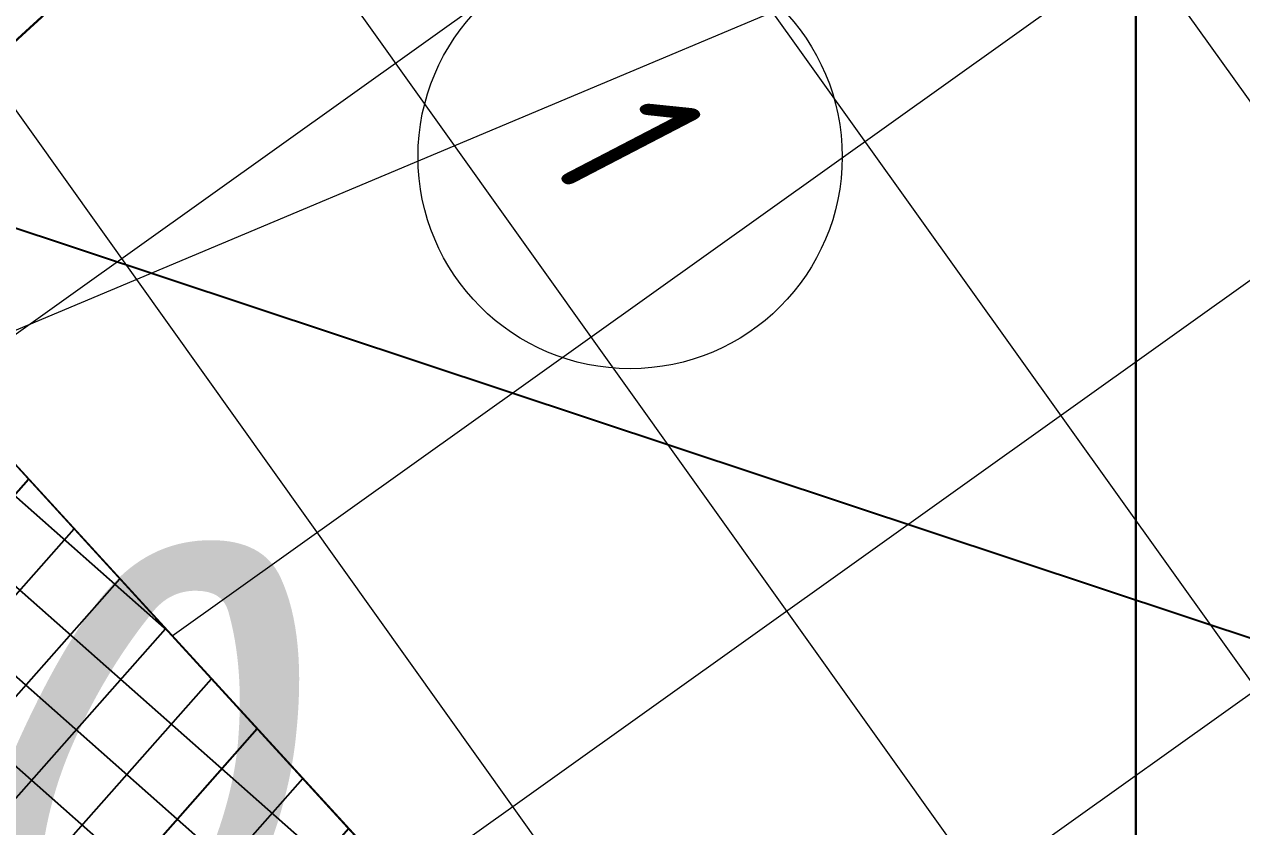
# Model space of a CAD drawing. Header units: metres. Extents: x 2302534 to 2308412, y 452340 to 454783.
# Drawn here: x 2306844.308 to 2306847.177, y 453327.097 to 453328.989 of the extents above; entities that cross this region are included whole.
import ezdxf

# ---------------------------------------------------------------- set-up
doc = ezdxf.new("R2010")
doc.units = ezdxf.units.M
for name, color, linetype in [('АД_серый', 250, 'Continuous'), ('ГП_здания', 7, 'Continuous'), ('ГП_ПЗМ', 7, 'Continuous'), ('ГП_ПЗМ @ 0.5 (1)', 7, 'Continuous'), ('ГП_Размеры проезд', 7, 'Continuous'), ('ПП_Дорога_Покрытия_Газон', 3, 'Continuous')]:
    doc.layers.add(name, color=color, linetype=linetype)
for name, color, linetype, lineweight in [('ГП_АД том 3.2.6', 250, 'Continuous', 40), ('ГП_Борт_БР100.20.8', 15, 'Continuous', 30), ('ГП_ВП', 1, 'Continuous', 40), ('ПД_Проект_Штрих_Тротуар', 24, 'Continuous', 9)]:
    doc.layers.add(name, color=color, linetype=linetype, lineweight=lineweight)
doc.layers.add('ГП_Штриховка отмостки', color=7, linetype='Continuous', true_color=0xfbfccf)
doc.styles.add('ASML', font='isocpeui.ttf')
doc.styles.add('Ck_rus', font='isocpeur.ttf', dxfattribs={"width": 0.8, "oblique": 15, "height": 2.5})
doc.styles.add('GOST 2.304', font='CS_Gost2304.shx')
doc.styles.add('СПДС', font='isocpeur.ttf')
doc.dimstyles.new('Ck_Линейный р-р', dxfattribs={"dimscale": 0, "dimtxt": 2.5, "dimasz": 1, "dimexe": 0.5, "dimexo": 0.5, "dimtad": 1, "dimzin": 1, "dimtxsty": 'Ck_rus', "dimblk": 'OBLIQUE', "dimcen": 0, "dimdle": 0.1, "dimadec": 0, "dimazin": 0, "dimtfac": 1, "dimtofl": 0, "dimtmove": 1, "dimatfit": 3, "dimfxl": 1, "dimarcsym": 0})

# ---------------------------------------------------------------- blocks, each defined once
blk = doc.blocks.new('A$C7632e6d5')
at = {"layer": 'ГП_Штриховка отмостки'}
h = blk.add_hatch(dxfattribs=at)
h.set_pattern_fill('ANSI37', color=8, scale=0.05, angle=-176.0654856050259)
h.set_pattern_definition([(228.934514394974, (-2303574.436176995, -469165.0793018829), (0.1196910312101103, -0.1042862385353909), []), (318.9345143949739, (-2303574.436176995, -469165.0793018829), (0.1042862385353909, 0.1196910312101103), [])])
h.paths.add_polyline_path([(82.26973179401828, 70.46327148389535), (88.81197690265253, 76.52724751317874), (84.0688520744443, 81.63562193204416), (77.53175198938698, 75.56610468204599)])
h.paths.add_polyline_path([(82.32271504960953, 71.87588236131705), (87.39814728498457, 76.58027648087591), (84.01644533313811, 80.2223901382531), (78.94500458659604, 75.51369717583293)], flags=16)
at = {"layer": 'ПД_Проект_Штрих_Тротуар'}
h = blk.add_hatch(dxfattribs=at)
h.set_pattern_fill('ANSI37', color=256, scale=0.25, angle=-9.079720899067834)
h.set_pattern_definition([(35.92027910093217, (-2303574.436176995, -469165.0793018829), (-0.4656606001216732, 0.642805777816537), []), (125.9202791009321, (-2303574.436176995, -469165.0793018829), (-0.642805777816537, -0.4656606001216731), [])])
h.paths.add_polyline_path([(88.81197690265253, 76.52724751317874), (91.01050356496125, 78.5683406861499), (86.26861197780816, 83.67626934667351), (84.06958832358941, 81.6348289809539)])
at = {"layer": 'ПП_Дорога_Покрытия_Газон'}
h = blk.add_hatch(dxfattribs=at)
h.set_pattern_fill('ANSI37', color=256, scale=0.15, angle=-9.079720899067834)
h.set_pattern_definition([(35.92027910093217, (-2303574.436176991, -469165.0793018831), (-0.2793963600730039, 0.3856834666899221), []), (125.9202791009321, (-2303574.436176991, -469165.0793018831), (-0.3856834666899221, -0.2793963600730038), [])])
h.paths.add_polyline_path([(60.3112386232242, 59.58024125901284), (59.63095843838527, 60.3130535944947), (46.17589415889233, 47.82252489158418), (46.4391882577911, 48.06671569799073), (47.11932749673723, 47.33405518502695)], flags=17)
h.paths.add_polyline_path([(73.50080439820886, 71.82425012340536), (72.82066451897845, 72.55691130988998), (72.85923600476235, 72.5930529673351), (60.68540542153641, 61.2919118165737), (60.73043244378641, 61.33342458354309), (61.41049947589635, 60.60069636185653)], flags=17)
h.paths.add_polyline_path([(82.23717350093648, 79.93431096075801), (81.55684875277802, 80.66717131744372), (73.91982856253162, 73.57761620526435), (74.60013779532164, 72.84477257140679)], flags=17)
h.paths.add_polyline_path([(45.33974296459928, 47.04631377983605), (23.3530926797539, 26.63579169602599), (24.45249379053712, 27.65624120814027), (25.13263251492754, 26.92358125629835), (46.01999409915879, 46.31353273754939)], flags=17)
h.paths.add_polyline_path([(24.03329910337925, 25.90305880922824), (23.3530926797539, 26.63579169602599), (-8.154977762605993, -2.613195566285867), (-7.474638138897716, -3.346078563889022), (-0.811167042236775, 2.839696951850783), (-1.490673610474914, 3.571649865887593), (-0.3919996698386967, 4.592882677388843), (0.2881770255044103, 3.860207913559861), (4.391922431997954, 7.670624415099155), (3.712170023471117, 8.402842137904372), (4.738212448079138, 9.355332003324293), (5.418419823981821, 8.622624197625555)], flags=17)
h.paths.add_polyline_path([(24.18905503954738, -7.236383713898248), (26.33775655087084, -5.150277792010456), (39.35739249177277, 7.228523356141522), (49.14229197287932, 17.19616049760952), (56.56722341710701, 25.28978056699271), (69.15530583960935, 39.44374950992642), (76.79078523395583, 48.64899586181855), (81.75519590359181, 54.89451019075932), (87.93683057185262, 62.73208366596373), (93.47567666321991, 69.82270497287391), (97.11998679302633, 74.58920164138544), (102.9346037069335, 82.03830233204644), (103.7287387764081, 83.04627138003707), (94.65400612726808, 92.825449949014), (82.61929736100137, 81.65345756267197), (82.65636680880561, 81.68749484594446), (83.33650690549985, 80.95483340835199), (92.76899372274057, 89.71110743464668), (92.08885340951383, 90.44376911327709), (93.18818678800017, 91.46429158875253), (93.86832712730393, 90.73162988200782), (94.60146527923644, 91.41220952983713), (100.2956830393523, 85.27822105929955), (91.96348395757377, 77.54185506375507), (91.01050745602696, 78.56833649240434), (82.26973192067815, 70.4632713473984), (80.45642357179895, 72.41621551878052), (65.06957215163857, 58.12952651106752), (65.4772236882709, 57.69048330828081), (51.18656635843217, 44.42267238441854), (55.33618907025084, 39.95276943343924), (40.67865497199818, 26.34548599045956), (38.84153439104557, 28.32440099894302), (14.58335999352857, 5.804388232936616), (11.89521148242056, 8.700016053684521), (-6.713626878336071, -8.575450384581927), (-9.673124911263585, -5.387384687899611), (-10.35347748920321, -4.654499729338567), (-11.08635868271813, -5.334843823336996), (-6.768822535872459, -10.01108674914576), (11.25972047122195, 6.739821804163511)])
h.paths.add_polyline_path([(-5.455037850420922, -11.15863951260689), (10.36698874272406, -6.370085386035498), (19.37366076931357, -6.22347536671441), (20.68380543123931, -7.777965232788119), (21.45090384501964, -7.102505523827858), (11.1873666071333, 4.998090377135667)])
at = {"layer": 'ГП_Борт_БР100.20.8'}
blk.add_lwpolyline([(65.06957214977592, 58.12952650943771), (80.4563833079301, 72.4161781342118), (82.27040737913921, 70.46389768028166), (91.01050745369866, 78.56833649030887), (91.96348395757377, 77.54185506375507), (100.295683035627, 85.27822105964879), (94.60146527504548, 91.41220952977892), (93.86834506224841, 90.73161055770468), (93.18818678800017, 91.46429158886895), (92.08885340951383, 90.44376911310246), (92.76913203904404, 89.71095843426883), (83.3367825364694, 80.954536478268), (82.656366804149, 81.68749484646833), (81.55703501263633, 80.66697384300642), (82.23748318012804, 79.93397736363113), (74.60068394662812, 72.84418425097829), (73.91982855414972, 73.57761621009558), (72.8206645110622, 72.55691130983178), (73.50138056324793, 71.82362946728244), (61.41140568396076, 60.59971999051049)], dxfattribs=at)
at = {"layer": 'ГП_Штриховка отмостки'}
blk.add_lwpolyline([(82.26973179401828, 70.46327148389535), (88.81197690265253, 76.52724751317874), (84.0688520744443, 81.63562193204416), (77.53175198938698, 75.56610468204599)], close=True, dxfattribs=at)
blk = doc.blocks.new('АД 3.2.6')
at = {"layer": 'АД_серый'}
h = blk.add_hatch(dxfattribs=at)
h.set_pattern_fill('ANSI37', color=256, scale=0.25)
h.set_pattern_definition([(45, (-2306965.942214189, -453205.9558217908), (-0.5612660075668221, 0.5612660075668221), []), (135, (-2306965.942214189, -453205.9558217908), (-0.5612660075668221, -0.5612660075668221), [])])
edge = h.paths.add_edge_path()
edge.add_line((1053.931858262978, 1206.085364604951), (1054.025428426452, 1208.204838068981))
edge.add_line((1054.025428426452, 1208.204838068981), (1018.62202177057, 1175.791896252776))
edge.add_line((1018.62202177057, 1175.791896252776), (966.9920535609126, 1128.523022957379))
edge.add_line((966.9920535609126, 1128.523022957379), (878.4835366290062, 1047.490668736223))
edge.add_line((878.4835366290062, 1047.490668736223), (841.6049879081548, 1013.727187810931))
edge.add_line((841.6049879081548, 1013.727187810931), (814.3148618540725, 988.7422119260882))
edge.add_line((814.3148618540725, 988.7422119260882), (777.4363131327555, 954.9787310006212))
edge.add_line((777.4363131327555, 954.9787310006212), (740.5577644109726, 921.2152500751544))
edge.add_line((740.5577644109726, 921.2152500751544), (666.8006669683381, 853.688288224279))
edge.add_line((666.8006669683381, 853.688288224279), (629.9221182465553, 819.9248072987538))
edge.add_line((629.9221182465553, 819.9248072987538), (593.0435695252381, 786.1613263734034))
edge.add_line((593.0435695252381, 786.1613263734034), (556.1650208039209, 752.3978454478784))
edge.add_line((556.1650208039209, 752.3978454478784), (292.4177803383209, 510.9288822882226))
edge.add_line((292.4177803383209, 510.9288822882226), (59.0611517210491, 297.2834880872979))
edge.add_arc((479.2476420179009, -161.6700198940816), 622.2499571043782, 132.4750910232818, 141.1317967697561)
edge.add_line((-5.230899143964052, 228.8111605360173), (-27.95818131137639, 200.6129245422199))
edge.add_arc((-516.7190344384871, 594.5455753061105), 627.7500337613743, 312.4752306833454, 321.13179661119204, ccw=False)
edge.add_line((-92.81738088419661, 131.5364036892424), (-212.2346827834844, 22.20554245897802))
edge.add_line((-212.2346827834844, 22.20554245897802), (-211.2217755680904, 21.09918854956049))
edge.add_line((-211.2217755680904, 21.09918854956049), (-91.80447366833687, 130.4300497798249))
edge.add_arc((-516.7190344450063, 594.5455753099523), 629.2500337688797, 312.4752306950525, 321.1317966232948)
edge.add_line((-26.79029394825921, 199.6716280389228), (-4.063011780846863, 227.869864032662))
edge.add_arc((479.2476419592276, -161.6700198383187), 620.7499570236596, 132.4750910105345, 141.1317967585854, ccw=False)
edge.add_line((60.07405624445528, 296.1771317132516), (293.4460430885665, 509.8365623930585))
edge.add_line((293.4460430885665, 509.8365623930585), (557.1779512828215, 751.2914607239654))
edge.add_line((557.1779512828215, 751.2914607239654), (594.0565019296482, 785.0549395463312))
edge.add_line((594.0565019296482, 785.0549395463312), (630.9350525764748, 818.8184183685224))
edge.add_line((630.9350525764748, 818.8184183685224), (667.8136032237671, 852.5818971908302))
edge.add_line((667.8136032237671, 852.5818971908302), (741.5707045174204, 920.1088548353292))
edge.add_line((741.5707045174204, 920.1088548353292), (778.4492551647127, 953.8723336576367))
edge.add_line((778.4492551647127, 953.8723336576367), (815.3278058115393, 987.6358124798862))
edge.add_line((815.3278058115393, 987.6358124798862), (842.6179332900792, 1012.620786808373))
edge.add_line((842.6179332900792, 1012.620786808373), (879.4964839369057, 1046.384265630448))
edge.add_line((879.4964839369057, 1046.384265630448), (968.0050054900348, 1127.416614804009))
edge.add_line((968.0050054900348, 1127.416614804009), (1019.634976395406, 1174.685485154914))
edge.add_line((1019.634976395406, 1174.685485154914), (1053.931858262978, 1206.085364604951))
blk = doc.blocks.new('_Oblique')
at = {"color": 0, "linetype": 'ByBlock', "lineweight": -2}
blk.add_line((-0.5, -0.5), (0.5, 0.5), dxfattribs=at)
blk = doc.blocks.new('*D116')
at = {"layer": 'ГП_Размеры проезд', "color": 0, "lineweight": -2, "transparency": 16777216}
for p, q in [((2306838.828727596, 453333.023464208), (2306836.332334973, 453330.7374591948)), ((2306840.697398966, 453331.1300001634), (2306838.828727596, 453333.023464208)), ((2306844.801522659, 453327.3885228646), (2306840.897312631, 453331.652048559)), ((2306840.291773647, 453330.7585595877), (2306841.103024285, 453331.5014407394)), ((2306844.064022079, 453326.7131763632), (2306840.159812051, 453330.9767020576))]:
    blk.add_line(p, q, dxfattribs=at)
at = {"layer": 'ГП_Размеры проезд', "color": 0, "lineweight": -2, "transparency": 16777216, "xscale": 0.5, "yscale": 0.5, "zscale": 0.5}
for p, rotation in [((2306841.066149257, 453331.4676734143), 42.4810637340191), ((2306840.328648676, 453330.7923269129), 222.4810637340191)]:
    blk.add_blockref('_Oblique', p, dxfattribs=dict(at, rotation=rotation))
at = {"layer": 'ГП_Размеры проезд', "color": 0, "lineweight": 25, "transparency": 16777216, "insert": (2306836.736348159, 453332.8023374256), "char_height": 1.25, "attachment_point": 5, "rotation": 42.4810637340191, "style": 'Ck_rus', "bg_fill": 3, "box_fill_scale": 1.1, "bg_fill_color": 9, "bg_fill_true_color": 13158600, "bg_fill_transparency": 0}
blk.add_mtext('1,00', dxfattribs=at)
blk = doc.blocks.new('*D117')
at = {"layer": 'ГП_Размеры проезд', "color": 0, "lineweight": -2, "transparency": 16777216}
for p, q in [((2306847.365009963, 453329.0315981957), (2306843.11036427, 453333.6783546173)), ((2306841.02954295, 453331.4341560985), (2306843.31606715, 453333.5277348141)), ((2306845.152239754, 453327.0055498337), (2306840.897594061, 453331.6523062553))]:
    blk.add_line(p, q, dxfattribs=at)
at = {"layer": 'ГП_Размеры проезд', "color": 0, "lineweight": -2, "transparency": 16777216, "xscale": 0.5, "yscale": 0.5, "zscale": 0.5}
for p, rotation in [((2306843.279190154, 453333.4939696373), 42.47772598582355), ((2306841.066419945, 453331.4679212753), 222.4777259858235)]:
    blk.add_blockref('_Oblique', p, dxfattribs=dict(at, rotation=rotation))
at = {"layer": 'ГП_Размеры проезд', "color": 0, "lineweight": 25, "transparency": 16777216, "insert": (2306841.328675629, 453333.4028703566), "char_height": 1.25, "attachment_point": 5, "rotation": 42.477725985823554, "style": 'Ck_rus', "bg_fill": 3, "box_fill_scale": 1.1, "bg_fill_color": 9, "bg_fill_true_color": 13158600, "bg_fill_transparency": 0}
blk.add_mtext('3,00', dxfattribs=at)
blk = doc.blocks.new('*D145')
at = {"layer": 'ГП_Размеры проезд', "color": 0, "lineweight": -2, "transparency": 16777216}
for p, q in [((2306840.326078353, 453324.6465350933), (2306843.569873348, 453325.8294402801)), ((2306843.569873348, 453325.8294402801), (2306845.855707404, 453323.3328911197)), ((2306839.988698893, 453325.0150152141), (2306839.651050895, 453325.3837886266)), ((2306839.545064783, 453324.6088249526), (2306840.173085599, 453325.183839213)), ((2306840.663457814, 453324.2780549725), (2306839.988698893, 453325.0150152141)), ((2306840.219823705, 453323.8718647113), (2306840.84784452, 453324.4468789714)), ((2306840.663457814, 453324.2780549725), (2306841.001105812, 453323.9092815601))]:
    blk.add_line(p, q, dxfattribs=at)
at = {"layer": 'ГП_Размеры проезд', "color": 0, "lineweight": -2, "transparency": 16777216, "xscale": 0.5, "yscale": 0.5, "zscale": 0.5}
for p, rotation in [((2306839.988698893, 453325.0150152141), 312.4771401625313), ((2306840.663457814, 453324.2780549725), 132.4771401625312)]:
    blk.add_blockref('_Oblique', p, dxfattribs=dict(at, rotation=rotation))
at = {"layer": 'ГП_Размеры проезд', "color": 0, "lineweight": 25, "transparency": 16777216, "insert": (2306845.634723908, 453325.4252856944), "char_height": 1.25, "attachment_point": 5, "rotation": 312.47714016253127, "style": 'Ck_rus', "bg_fill": 3, "box_fill_scale": 1.1, "bg_fill_color": 9, "bg_fill_true_color": 13158600, "bg_fill_transparency": 0}
blk.add_mtext('1,00', dxfattribs=at)
blk = doc.blocks.new('BD_Cart_Volume')
at = {"color": 1, "linetype": 'ByBlock', "lineweight": -2, "transparency": 33554687, "style": 'СПДС'}
blk.add_attdef('Volume_001', (-2.125, 0.75), '', height=2.5, dxfattribs=at)
at = {"color": 7, "linetype": 'ByBlock', "lineweight": -2, "transparency": 33554687, "style": 'СПДС'}
blk.add_attdef('Area_001', (-1.0625, -1.625), '', height=1.25, dxfattribs=at)
blk = doc.blocks.new('ПЗМ_площадка ОП')
at = {"layer": 'ГП_ПЗМ'}
for points in [[(48.31592085259035, 253.837579423096), (51.47651460720226, 257.7898344099522), (50.01951842615381, 258.9549852022901), (48.20259164879098, 256.7347174645401), (40.96185865299776, 264.5136965136044), (39.63494947459549, 263.308945982717), (39.3075951943174, 263.6770245687221), (31.7853691233322, 256.7901549188537), (31.78536860598252, 247.6509136364912), (31.9395250659436, 247.4825697146007), (31.78536846674979, 247.3416491454118), (31.78536800760776, 245.2365421953146), (41.50168418698013, 245.2365495199337)], [(24.61274278722703, 245.2365405802266), (23.47921903710812, 246.474385780748), (28.58305295882747, 251.147947591322), (31.78536860598252, 247.6509136364912), (31.7853691233322, 256.7901549188537), (19.165861309506, 245.2365397338872)]]:
    blk.add_lwpolyline(points, close=True, dxfattribs=at)
at = {"layer": 'ГП_ПЗМ @ 0.5 (1)'}
ref = blk.add_blockref('BD_Cart_Volume', (27.56933171674609, 250.2134123941068), dxfattribs=dict(at, xscale=0.5, yscale=0.5, zscale=0.5))
ref.add_attrib('Volume_001', '+38.20', (24.94243777735215, 250.5884123941068), dxfattribs={"layer": '0', "color": 1, "linetype": 'ByBlock', "lineweight": -2, "transparency": 33554687, "height": 1.25, "style": 'ASML'})
blk = doc.blocks.new('Кладовая 4 оп')
at = {"layer": 'ГП_здания', "linetype": 'Continuous', "lineweight": 13, "ltscale": 100}
blk.add_circle((500, 0), 500.0000000000002, dxfattribs=at)
at = {"layer": 'ГП_здания', "lineweight": 13, "ltscale": 100, "style": 'GOST 2.304', "oblique": 15}
blk.add_text('1', height=350, dxfattribs=at).set_placement((350.2249480690807, -158.1654646077659))

msp = doc.modelspace()

# ---------------------------------------------------------------- block references
at = {"layer": 'ГП_АД том 3.2.6'}
msp.add_blockref('АД 3.2.6', (2306959.993951246, 453221.759960641), dxfattribs=at)

# ---------------------------------------------------------------- next in the draw order: block references
at = {"layer": 'ГП_здания', "rotation": 359.6043627680296}
msp.add_blockref('A$C7632e6d5', (2306759.1575462, 453247.4420459768), dxfattribs=at)

# ---------------------------------------------------------------- next in the draw order: hatches: boundary and pattern name
at = {"layer": 'ГП_ПЗМ'}
h = msp.add_hatch(dxfattribs=at)
h.set_pattern_fill('ANSI31', color=1, angle=5156.620156177408, style=0)
h.set_pattern_definition([(161.620156177409, (0, 0), (-1.001125794145185, -3.01303371111197), [])])
h.paths.add_polyline_path([(2306753.625586686, 453236.3213401697), (2306766.928248769, 453240.2473422442), (2306766.92824861, 453241.1709747427), (2306746.928248618, 453241.1709747331), (2306748.330774795, 453239.6390572041), (2306750.971219042, 453236.3883500997)])
h.paths.add_polyline_path([(2306769.480301602, 453241.0005271821), (2306778.487771261, 453241.0849415781), (2306781.039456596, 453238.0792804699), (2306784.500662849, 453241.1709739272), (2306766.92824861, 453241.1709747427), (2306766.928248769, 453240.2473422442)])
h.paths.add_polyline_path([(2306805.299695552, 453261.1660884539), (2306786.928248609, 453261.1709747431), (2306786.928248026, 453243.4536920693), (2306798.563914197, 453254.3986295806)])
h.paths.add_polyline_path([(2306846.928249068, 453323.2760816943), (2306844.625418139, 453321.1709739872), (2306846.928248609, 453321.1709747443)], flags=17)
h.paths.add_polyline_path([(2306839.755623389, 453321.1709731292), (2306838.622099638, 453322.4088183297), (2306843.72593356, 453327.0823801403), (2306846.928249207, 453323.5853461854), (2306846.928248609, 453321.1709747443), (2306851.716101729, 453325.7603227043), (2306847.414418209, 453330.4584519924), (2306854.32516989, 453336.7860485449), (2306856.104739254, 453340.4481290626), (2306846.928250068, 453332.0467640379), (2306835.049039173, 453321.1709721185)])
h.paths.add_polyline_path([(2306847.41478683, 453330.458049445), (2306851.71647035, 453325.759920157), (2306858.627124391, 453332.0881673899), (2306854.325538512, 453336.7856459977)], flags=16)
h.paths.add_polyline_path([(2306823.618721369, 453304.7411800813), (2306819.71993787, 453301.1709729929), (2306826.92824861, 453301.1709747425), (2306826.928251255, 453313.7361348732), (2306813.203804531, 453301.1709714041), (2306816.718560074, 453301.1709727102), (2306816.128420918, 453301.8154240759), (2306821.660216557, 453306.879931771)])
h.paths.add_polyline_path([(2306794.355151323, 453281.1709720437), (2306794.0019276, 453281.5567673768), (2306806.928252128, 453293.3917588003), (2306806.928251854, 453295.42550517), (2306791.358569889, 453281.1709706899)])
h.paths.add_polyline_path([(2306806.908242885, 453281.1709735168), (2306823.884616131, 453281.1967594724), (2306826.928248122, 453284.3587354047), (2306826.92824861, 453301.1709747425), (2306819.71993787, 453301.1709729929), (2306818.087467016, 453299.676081314), (2306816.718560074, 453301.1709727102), (2306813.203804531, 453301.1709714041), (2306806.928251854, 453295.42550517), (2306806.928252128, 453293.3917588003), (2306807.277960401, 453293.7119421908), (2306813.355535412, 453287.0739393305)])
h.paths.add_polyline_path([(2306771.735820768, 453261.1709717128), (2306769.513335247, 453261.1709699755), (2306766.928252695, 453258.8377538835), (2306766.92824861, 453241.1709747427), (2306784.500662849, 453241.1709739272), (2306786.928248026, 453243.4536920693), (2306786.928248609, 453261.1709747431), (2306781.066959766, 453261.1725832286), (2306773.842908262, 453254.5584380023), (2306769.588605751, 453259.2050400038)])
h.paths.add_polyline_path([(2306786.924041596, 453266.5351681715), (2306781.066959766, 453261.1725832286), (2306786.928248609, 453261.1709747431)], flags=17)
h.paths.add_polyline_path([(2306771.735820768, 453261.1709717128), (2306786.626146424, 453274.8041492049), (2306786.92825051, 453274.4741873739), (2306786.928252453, 453277.1148754667), (2306769.513335247, 453261.1709699755)])
h.paths.add_polyline_path([(2306806.946609454, 453262.8207475812), (2306806.908242885, 453281.1709735168), (2306800.079502614, 453274.9187645155), (2306794.355151323, 453281.1709720437), (2306791.358569889, 453281.1709706899), (2306786.928252453, 453277.1148754667), (2306786.92825051, 453274.4741873739), (2306790.880448931, 453270.1575472062), (2306786.924041596, 453266.5351681715), (2306786.928248609, 453261.1709747431), (2306805.299695552, 453261.1660884539)])
h.paths.add_polyline_path([(2306748.034697982, 453242.1839690881), (2306746.928248618, 453241.1709747331), (2306766.92824861, 453241.1709747427), (2306766.928252695, 453258.8377538835)])
h.paths.add_polyline_path([(2306847.41478683, 453330.458049445), (2306851.71647035, 453325.759920157), (2306858.627124391, 453332.0881673899), (2306854.325538512, 453336.7856459977)], flags=17)
h.paths.add_polyline_path([(2306827.557104816, 453312.2811872078), (2306829.111665532, 453310.5835558094), (2306836.486671314, 453317.3370208197), (2306834.933915629, 453319.0326810696)], flags=16)
h.paths.add_polyline_path([(2306757.30936654, 453244.7774789189), (2306761.734780133, 453248.8291100222), (2306760.147891285, 453250.5623970097), (2306755.722477692, 453246.5107659062)], flags=16)
h.paths.add_polyline_path([(2306764.27755825, 453254.3445514146), (2306765.310520667, 453255.289532427), (2306766.458607051, 453254.0357789903), (2306765.426007764, 453253.0904014302)], flags=16)
h.paths.add_polyline_path([(2306814.879237041, 453271.2453328258), (2306815.898049927, 453272.3406203004), (2306823.861364262, 453281.1709759537), (2306806.908242885, 453281.1709735168), (2306806.946609454, 453262.8207475812), (2306810.982006701, 453267.2775207995)])
h.paths.add_polyline_path([(2306836.282427724, 453295.5596326366), (2306840.806328521, 453301.1709742605), (2306826.92824861, 453301.1709747425), (2306826.928248129, 453284.5717804621), (2306828.58356706, 453286.4073296166)])
h.paths.add_polyline_path([(2306841.289846054, 453301.7707182188), (2306846.928248963, 453308.8188967197), (2306846.928248609, 453321.1709747443), (2306844.625418139, 453321.1709739872), (2306841.97461004, 453318.7477667555), (2306839.755623389, 453321.1709731292), (2306835.049039173, 453321.1709721185), (2306826.928251255, 453313.7361348732), (2306826.92824861, 453301.1709747425), (2306840.806328504, 453301.1709742605)])
h.paths.add_polyline_path([(2306846.928248963, 453308.8188967194), (2306847.525452714, 453309.5654199324), (2306853.113128323, 453316.6176257863), (2306856.790264804, 453321.3588444616), (2306862.656180011, 453328.7676169563), (2306863.458801454, 453329.772011972), (2306866.619395209, 453333.7242669588), (2306865.162399028, 453334.8894177512), (2306863.34547225, 453332.6691500135), (2306856.104739254, 453340.4481290626), (2306854.32516989, 453336.7860485449), (2306858.626755769, 453332.0885699372), (2306846.928248609, 453321.1709747443)])

# ---------------------------------------------------------------- next in the draw order: block references
at = {"layer": 'ГП_здания', "xscale": 0.001, "yscale": 0.001, "zscale": 0.001, "rotation": 312.4810307764824}
msp.add_blockref('Кладовая 4 оп', (2306845.398150702, 453329.0458251225), dxfattribs=at)
at = {"layer": 'ГП_ПЗМ'}
msp.add_blockref('ПЗМ_площадка ОП', (2306815.142880601, 453075.9344325489), dxfattribs=at)

# ---------------------------------------------------------------- next in the draw order: dimensions: what is measured, and where the dimension line sits
at = {"layer": 'ГП_Размеры проезд', "lineweight": 25}
dim = msp.add_linear_dim(base=(2306841.066149257, 453331.4676734143), p1=(2306844.232858704, 453326.5288012184), p2=(2306844.970359284, 453327.20414772), angle=42.48106375449725, dimstyle='Ck_Линейный р-р', override={"dimgap": 1, "dimtfill": 1}, dxfattribs=at)
dim.commit()
dim.dimension.update_dxf_attribs({"geometry": '*D116', "text_midpoint": (2306838.459977306, 453332.6857909579), "dimtype": 161})

# ---------------------------------------------------------------- next in the draw order: dimensions: what is measured, and where the dimension line sits
dim = msp.add_linear_dim(base=(2306843.279190154, 453333.4939696373), p1=(2306845.321065638, 453326.8211648538), p2=(2306847.533835846, 453328.8472132156), angle=42.47772599100909, dimstyle='Ck_Линейный р-р', override={"dimgap": 1, "dimtfill": 1}, dxfattribs=at)
dim.commit()
dim.dimension.update_dxf_attribs({"geometry": '*D117', "text_midpoint": (2306842.172805049, 453332.4809454565), "dimtype": 161})

# ---------------------------------------------------------------- next in the draw order: dimensions: what is measured, and where the dimension line sits
dim = msp.add_linear_dim(base=(2306839.988698893, 453325.0150152141), p1=(2306840.035436999, 453323.7030407124), p2=(2306839.360678077, 453324.440000954), angle=132.477140182225, dimstyle='Ck_Линейный р-р', override={"dimgap": 1, "dimtfill": 1}, dxfattribs=at)
dim.commit()
dim.dimension.update_dxf_attribs({"geometry": '*D145', "text_midpoint": (2306843.907521346, 453325.460666868), "dimtype": 161})

# ---------------------------------------------------------------- next in the draw order: linework, layer by layer
at = {"layer": 'ГП_ВП', "color": 1, "linetype": 'Continuous', "lineweight": 20, "elevation": 149.3999999999999, "flags": 128}
msp.add_lwpolyline([(2306866.560821299, 453333.7711081501), (2306866.549249663, 453333.7569846592), (2306866.547884966, 453333.755319009), (2306865.028334265, 453331.9006667343), (2306864.957094858, 453331.8137171331), (2306864.945201793, 453331.7992013283), (2306863.450849151, 453329.975303959), (2306862.026030975, 453331.461159471), (2306861.991697925, 453331.4969633053), (2306861.262047771, 453332.2578707112), (2306861.210924001, 453332.3111845564), (2306859.613746506, 453333.9767830351), (2306859.610786989, 453333.9798693341), (2306859.513256132, 453334.0815782838), (2306857.825322194, 453333.6194631465), (2306856.499278343, 453333.2564246874), (2306855.489236918, 453332.9798999839), (2306841.538415801, 453327.1122005158)], dxfattribs=at)

doc.saveas('drawing.dxf')
